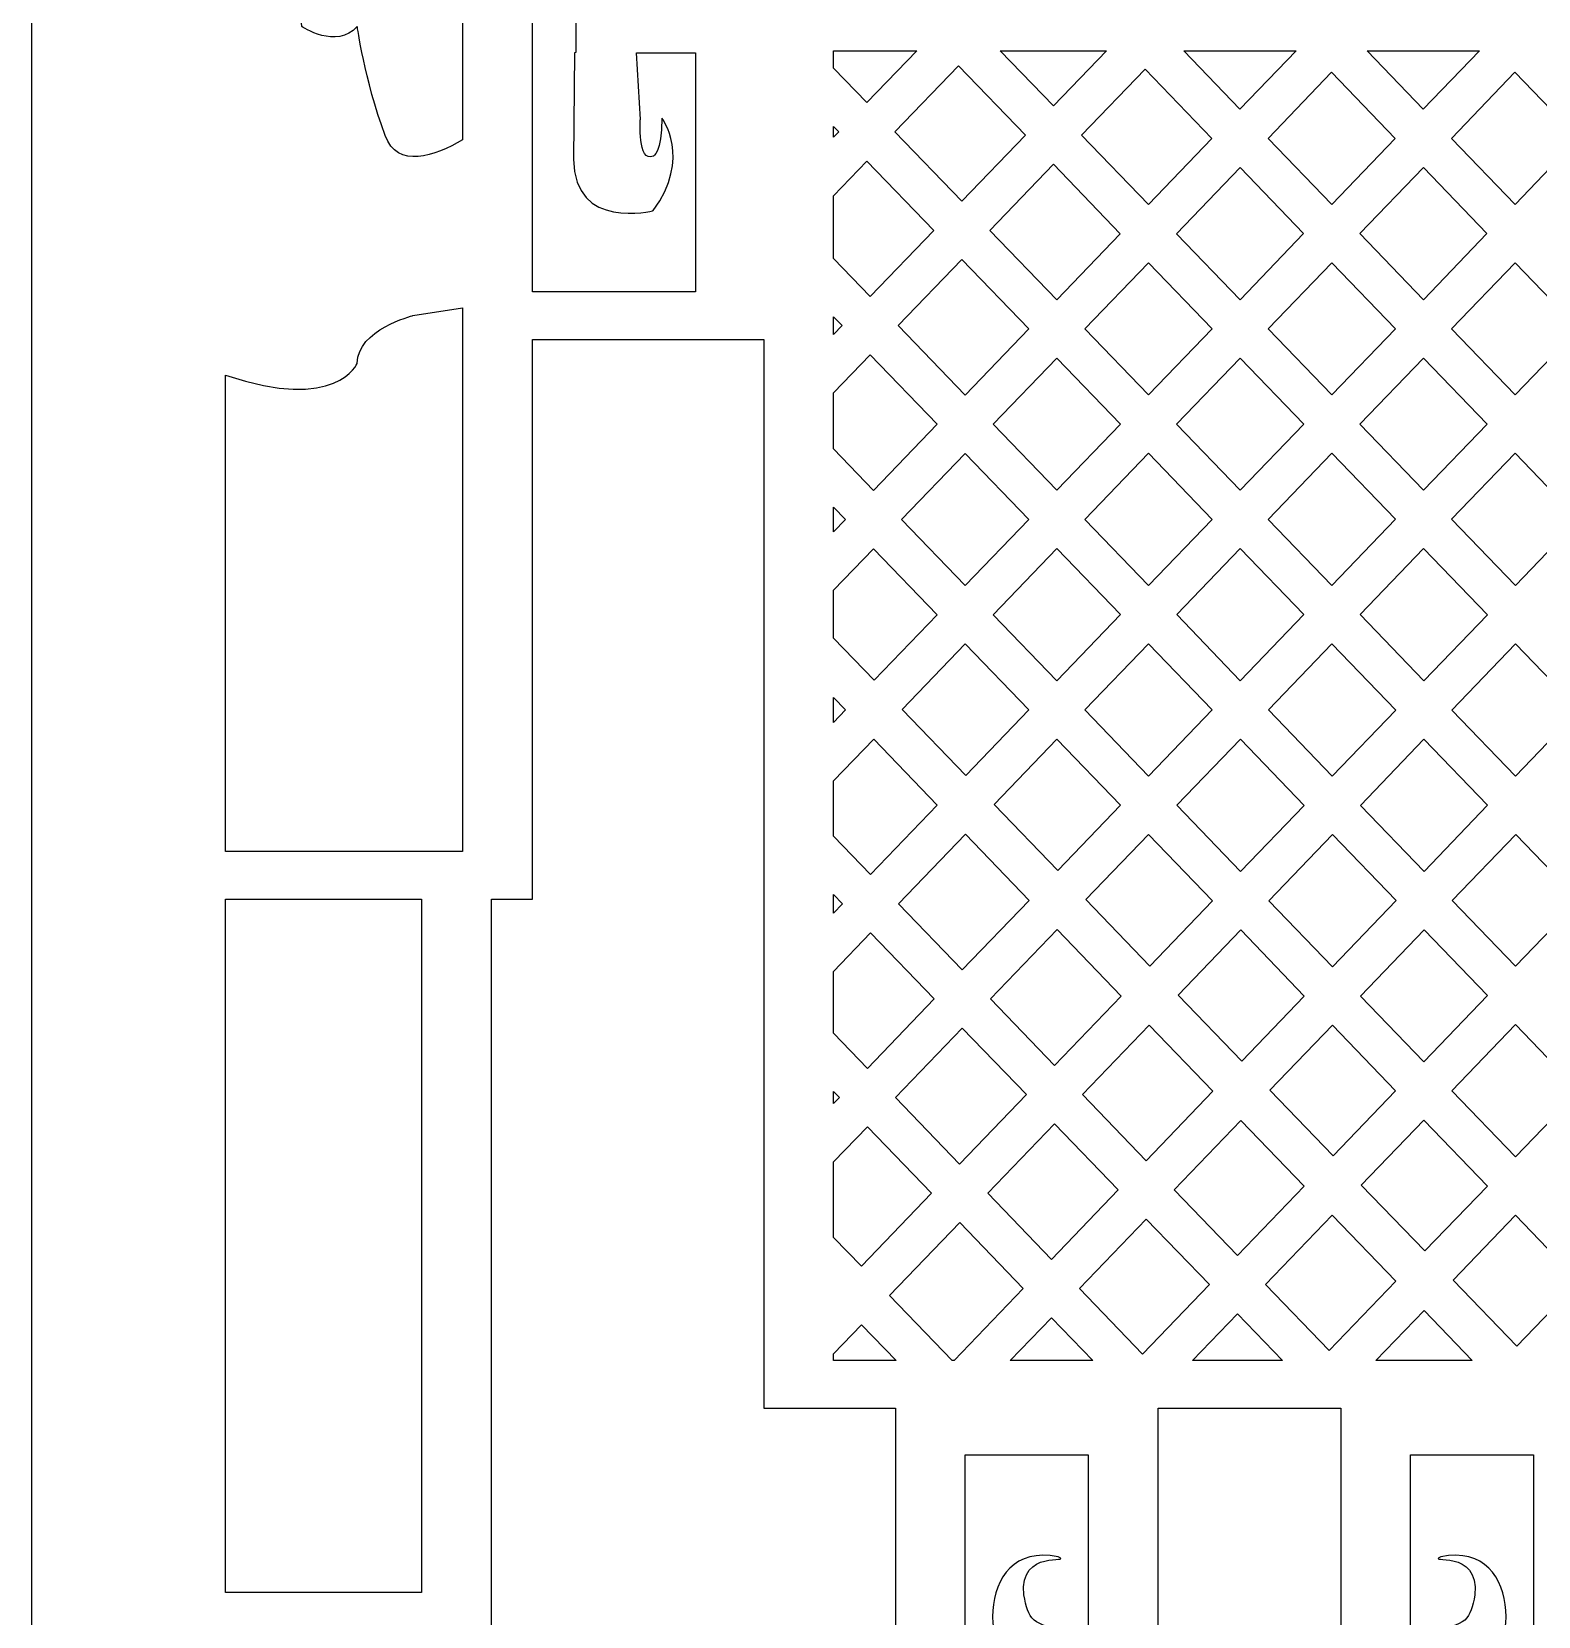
# Model space of a CAD drawing. Header units: centimetres. Extents: x 15.2 to 36.8, y -18.5 to 34.5.
# Drawn here: x 15.23 to 28.57, y -10.91 to 3.13 of the extents above; entities that cross this region are included whole.
import ezdxf

# ---------------------------------------------------------------- set-up
doc = ezdxf.new("R2010")
doc.units = ezdxf.units.CM
doc.header["$MEASUREMENT"] = 0
doc.layers.add('layer 1', color=7, linetype='Continuous')

msp = doc.modelspace()

# ---------------------------------------------------------------- linework, layer by layer
at = {"layer": 'layer 1', "color": 177}
for points, knots in [([(35.08306, -18.49868), (35.08306, -18.49868), (36.80074, -18.49868), (36.80074, -18.49868), (36.80074, -18.49868), (36.80074, -18.49868), (36.80074, -17.32512), (36.80074, -17.32512), (36.80074, -17.32512), (36.80074, -17.32512), (36.80074, 33.37273), (36.80074, 33.37273), (36.80074, 33.37273), (36.80074, 33.37273), (36.80074, 34.54629), (36.80074, 34.54629), (36.80074, 34.54629), (36.80074, 34.54629), (35.08306, 34.54629), (35.08306, 34.54629), (35.08306, 34.54629), (35.08306, 34.54629), (16.94435, 34.54629), (16.94435, 34.54629), (16.94435, 34.54629), (16.94435, 34.54629), (15.22667, 34.54629), (15.22667, 34.54629), (15.22667, 34.54629), (15.22667, 34.54629), (15.22667, 33.37273), (15.22667, 33.37273), (15.22667, 33.37273), (15.22667, 33.37273), (15.22667, -17.32512), (15.22667, -17.32512), (15.22667, -17.32512), (15.22667, -17.32512), (15.22667, -18.49868), (15.22667, -18.49868), (15.22667, -18.49868), (15.22667, -18.49868), (16.94435, -18.49868), (16.94435, -18.49868), (16.94435, -18.49868), (16.94435, -18.49868), (35.08306, -18.49868), (35.08306, -18.49868)], [0, 0, 0, 0, 0.07692308, 0.07692308, 0.07692308, 0.07692308, 0.15384615, 0.15384615, 0.15384615, 0.15384615, 0.23076923, 0.23076923, 0.23076923, 0.23076923, 0.30769231, 0.30769231, 0.30769231, 0.30769231, 0.38461538, 0.38461538, 0.38461538, 0.38461538, 0.46153846, 0.46153846, 0.46153846, 0.46153846, 0.53846154, 0.53846154, 0.53846154, 0.53846154, 0.61538462, 0.61538462, 0.61538462, 0.61538462, 0.69230769, 0.69230769, 0.69230769, 0.69230769, 0.76923077, 0.76923077, 0.76923077, 0.76923077, 0.84615385, 0.84615385, 0.84615385, 0.84615385, 1, 1, 1, 1]), ([(21.71164, 3.36704), (21.71164, 3.36704), (21.71164, 12.84865), (21.71164, 12.84865), (21.71164, 12.84865), (21.71164, 12.84865), (20.04062, 12.84865), (20.04062, 12.84865), (20.04062, 12.84865), (20.04062, 12.84865), (20.03396, 13.27025), (20.03396, 13.27025), (20.03396, 13.27025), (20.03396, 13.27025), (20.02767, 14.21235), (20.02767, 14.21235), (20.02767, 14.21235), (20.02767, 14.85042), (20.73286, 14.66812), (20.73286, 14.66812), (20.73286, 14.66812), (21.07593, 14.19933), (20.8091, 13.84774), (20.8091, 13.84774), (20.8091, 13.84774), (20.8091, 14.16027), (20.73286, 14.18631), (20.73286, 14.18631), (20.73286, 14.18631), (20.59248, 14.24712), (20.61851, 13.86076), (20.61851, 13.86076), (20.61851, 13.86076), (20.61851, 13.86076), (20.58399, 13.27113), (20.58399, 13.27113), (20.58399, 13.27113), (20.58399, 13.27113), (21.10627, 13.27113), (21.10627, 13.27113), (21.10627, 13.27113), (21.10627, 13.27113), (21.10627, 15.38791), (21.10627, 15.38791), (21.10627, 15.38791), (21.10627, 15.38791), (19.66256, 15.38791), (19.66256, 15.38791), (19.66256, 15.38791), (19.66256, 15.38791), (19.66256, 0.82778), (19.66256, 0.82778), (19.66256, 0.82778), (19.66256, 0.82778), (21.10627, 0.82778), (21.10627, 0.82778), (21.10627, 0.82778), (21.10627, 0.82778), (21.10627, 2.94456), (21.10627, 2.94456), (21.10627, 2.94456), (21.10627, 2.94456), (20.58399, 2.94456), (20.58399, 2.94456), (20.58399, 2.94456), (20.58399, 2.94456), (20.61851, 2.35493), (20.61851, 2.35493), (20.61851, 2.35493), (20.61851, 2.35493), (20.59248, 1.96858), (20.73286, 2.02938), (20.73286, 2.02938), (20.73286, 2.02938), (20.8091, 2.05543), (20.8091, 2.36795), (20.8091, 2.36795), (20.8091, 2.36795), (21.07593, 2.01636), (20.73286, 1.54758), (20.73286, 1.54758), (20.73286, 1.54758), (20.02767, 1.36527), (20.02767, 2.00334), (20.02767, 2.00334), (20.02767, 2.00334), (20.03396, 2.94544), (20.03396, 2.94544), (20.03396, 2.94544), (20.03396, 2.94544), (20.04673, 2.94993), (20.04673, 2.94993), (20.04673, 2.94993), (20.04673, 2.94993), (20.04673, 3.36704), (20.04673, 3.36704), (20.04673, 3.36704), (20.04673, 3.36704), (21.71164, 3.36704), (21.71164, 3.36704)], [0, 0, 0, 0, 0.03846154, 0.03846154, 0.03846154, 0.03846154, 0.07692308, 0.07692308, 0.07692308, 0.07692308, 0.11538462, 0.11538462, 0.11538462, 0.11538462, 0.15384615, 0.15384615, 0.15384615, 0.15384615, 0.19230769, 0.19230769, 0.19230769, 0.19230769, 0.23076923, 0.23076923, 0.23076923, 0.23076923, 0.26923077, 0.26923077, 0.26923077, 0.26923077, 0.30769231, 0.30769231, 0.30769231, 0.30769231, 0.34615385, 0.34615385, 0.34615385, 0.34615385, 0.38461538, 0.38461538, 0.38461538, 0.38461538, 0.42307692, 0.42307692, 0.42307692, 0.42307692, 0.46153846, 0.46153846, 0.46153846, 0.46153846, 0.5, 0.5, 0.5, 0.5, 0.53846154, 0.53846154, 0.53846154, 0.53846154, 0.57692308, 0.57692308, 0.57692308, 0.57692308, 0.61538462, 0.61538462, 0.61538462, 0.61538462, 0.65384615, 0.65384615, 0.65384615, 0.65384615, 0.69230769, 0.69230769, 0.69230769, 0.69230769, 0.73076923, 0.73076923, 0.73076923, 0.73076923, 0.76923077, 0.76923077, 0.76923077, 0.76923077, 0.80769231, 0.80769231, 0.80769231, 0.80769231, 0.84615385, 0.84615385, 0.84615385, 0.84615385, 0.88461538, 0.88461538, 0.88461538, 0.88461538, 0.92307692, 0.92307692, 0.92307692, 0.92307692, 1, 1, 1, 1]), ([(16.94435, 3.48174), (17.12268, 3.50109), (17.61931, 3.52406), (17.61931, 3.17938), (17.61931, 3.17938), (17.61931, 3.17938), (17.92674, 2.96934), (18.1112, 3.17938), (18.1112, 3.17938), (18.1112, 3.17938), (18.17268, 2.71728), (18.35714, 2.21318), (18.35714, 2.21318), (18.46729, 1.91215), (18.79667, 2.03057), (19.0442, 2.17483), (19.0442, 2.17483), (19.0442, 2.17483), (19.0442, 13.88971), (19.0442, 13.88971), (19.0442, 13.88971), (18.79824, 14.05581), (18.36397, 14.28352), (18.23417, 13.92878), (18.23417, 13.92878), (18.04971, 13.42468), (17.98822, 12.96258), (17.98822, 12.96258), (17.98822, 12.96258), (17.80376, 13.17263), (17.49633, 12.96258), (17.49633, 12.96258), (17.49633, 12.96258), (17.49633, 12.68019), (17.16292, 12.64458), (16.94435, 12.65158), (16.94435, 12.65158), (16.94435, 12.65158), (16.94435, 3.48174), (16.94435, 3.48174)], [0, 0, 0, 0, 0.09090909, 0.09090909, 0.09090909, 0.09090909, 0.18181818, 0.18181818, 0.18181818, 0.18181818, 0.27272727, 0.27272727, 0.27272727, 0.27272727, 0.36363636, 0.36363636, 0.36363636, 0.36363636, 0.45454545, 0.45454545, 0.45454545, 0.45454545, 0.54545455, 0.54545455, 0.54545455, 0.54545455, 0.63636364, 0.63636364, 0.63636364, 0.63636364, 0.72727273, 0.72727273, 0.72727273, 0.72727273, 0.81818182, 0.81818182, 0.81818182, 0.81818182, 1, 1, 1, 1]), ([(22.33, 2.81051), (22.33, 2.81051), (22.62512, 2.50408), (22.62512, 2.50408), (22.62512, 2.50408), (22.62512, 2.50408), (23.06665, 2.96332), (23.06665, 2.96332), (23.06665, 2.96332), (23.06665, 2.96332), (22.33, 2.96332), (22.33, 2.96332), (22.33, 2.96332), (22.33, 2.96332), (22.33, 2.81051), (22.33, 2.81051)], [0, 0, 0, 0, 0.2, 0.2, 0.2, 0.2, 0.4, 0.4, 0.4, 0.4, 0.6, 0.6, 0.6, 0.6, 1, 1, 1, 1]), ([(24.27769, 2.47494), (24.27769, 2.47494), (24.74724, 2.96332), (24.74724, 2.96332), (24.74724, 2.96332), (24.74724, 2.96332), (23.80733, 2.96332), (23.80733, 2.96332), (23.80733, 2.96332), (23.80733, 2.96332), (24.27769, 2.47494), (24.27769, 2.47494)], [0, 0, 0, 0, 0.25, 0.25, 0.25, 0.25, 0.5, 0.5, 0.5, 0.5, 1, 1, 1, 1]), ([(25.93027, 2.44579), (25.93027, 2.44579), (26.42784, 2.96332), (26.42784, 2.96332), (26.42784, 2.96332), (26.42784, 2.96332), (25.43183, 2.96332), (25.43183, 2.96332), (25.43183, 2.96332), (25.43183, 2.96332), (25.93027, 2.44579), (25.93027, 2.44579)], [0, 0, 0, 0, 0.25, 0.25, 0.25, 0.25, 0.5, 0.5, 0.5, 0.5, 1, 1, 1, 1]), ([(27.55437, 2.44624), (27.55437, 2.44624), (28.05151, 2.96332), (28.05151, 2.96332), (28.05151, 2.96332), (28.05151, 2.96332), (27.05638, 2.96332), (27.05638, 2.96332), (27.05638, 2.96332), (27.05638, 2.96332), (27.55437, 2.44624), (27.55437, 2.44624)], [0, 0, 0, 0, 0.25, 0.25, 0.25, 0.25, 0.5, 0.5, 0.5, 0.5, 1, 1, 1, 1]), ([(23.46613, 1.63084), (23.46613, 1.63084), (24.0291, 2.21638), (24.0291, 2.21638), (24.0291, 2.21638), (24.0291, 2.21638), (23.43698, 2.8312), (23.43698, 2.8312), (23.43698, 2.8312), (23.43698, 2.8312), (22.87401, 2.24565), (22.87401, 2.24565), (22.87401, 2.24565), (22.87401, 2.24565), (23.46613, 1.63084), (23.46613, 1.63084)], [0, 0, 0, 0, 0.2, 0.2, 0.2, 0.2, 0.4, 0.4, 0.4, 0.4, 0.6, 0.6, 0.6, 0.6, 1, 1, 1, 1]), ([(25.11871, 1.60169), (25.11871, 1.60169), (25.68169, 2.18724), (25.68169, 2.18724), (25.68169, 2.18724), (25.68169, 2.18724), (25.08955, 2.80207), (25.08955, 2.80207), (25.08955, 2.80207), (25.08955, 2.80207), (24.52658, 2.21652), (24.52658, 2.21652), (24.52658, 2.21652), (24.52658, 2.21652), (25.11871, 1.60169), (25.11871, 1.60169)], [0, 0, 0, 0, 0.2, 0.2, 0.2, 0.2, 0.4, 0.4, 0.4, 0.4, 0.6, 0.6, 0.6, 0.6, 1, 1, 1, 1]), ([(26.7428, 1.60213), (26.7428, 1.60213), (27.30578, 2.18769), (27.30578, 2.18769), (27.30578, 2.18769), (27.30578, 2.18769), (26.74213, 2.77293), (26.74213, 2.77293), (26.74213, 2.77293), (26.74213, 2.77293), (26.17915, 2.18737), (26.17915, 2.18737), (26.17915, 2.18737), (26.17915, 2.18737), (26.7428, 1.60213), (26.7428, 1.60213)], [0, 0, 0, 0, 0.2, 0.2, 0.2, 0.2, 0.4, 0.4, 0.4, 0.4, 0.6, 0.6, 0.6, 0.6, 1, 1, 1, 1]), ([(28.3669, 1.60258), (28.3669, 1.60258), (28.92986, 2.18812), (28.92986, 2.18812), (28.92986, 2.18812), (28.92986, 2.18812), (28.36622, 2.77337), (28.36622, 2.77337), (28.36622, 2.77337), (28.36622, 2.77337), (27.80325, 2.18783), (27.80325, 2.18783), (27.80325, 2.18783), (27.80325, 2.18783), (28.3669, 1.60258), (28.3669, 1.60258)], [0, 0, 0, 0, 0.2, 0.2, 0.2, 0.2, 0.4, 0.4, 0.4, 0.4, 0.6, 0.6, 0.6, 0.6, 1, 1, 1, 1]), ([(22.33, 2.19713), (22.33, 2.19713), (22.37653, 2.24553), (22.37653, 2.24553), (22.37653, 2.24553), (22.37653, 2.24553), (22.33, 2.29384), (22.33, 2.29384), (22.33, 2.29384), (22.33, 2.29384), (22.33, 2.19713), (22.33, 2.19713)], [0, 0, 0, 0, 0.25, 0.25, 0.25, 0.25, 0.5, 0.5, 0.5, 0.5, 1, 1, 1, 1]), ([(22.33, 1.12375), (22.33, 1.12375), (22.65458, 0.78673), (22.65458, 0.78673), (22.65458, 0.78673), (22.65458, 0.78673), (23.21755, 1.37228), (23.21755, 1.37228), (23.21755, 1.37228), (23.21755, 1.37228), (22.62542, 1.9871), (22.62542, 1.9871), (22.62542, 1.9871), (22.62542, 1.9871), (22.33, 1.67983), (22.33, 1.67983), (22.33, 1.67983), (22.33, 1.67983), (22.33, 1.12375), (22.33, 1.12375)], [0, 0, 0, 0, 0.16666667, 0.16666667, 0.16666667, 0.16666667, 0.33333333, 0.33333333, 0.33333333, 0.33333333, 0.5, 0.5, 0.5, 0.5, 0.66666667, 0.66666667, 0.66666667, 0.66666667, 1, 1, 1, 1]), ([(24.30716, 0.75759), (24.30716, 0.75759), (24.87012, 1.34313), (24.87012, 1.34313), (24.87012, 1.34313), (24.87012, 1.34313), (24.27799, 1.95796), (24.27799, 1.95796), (24.27799, 1.95796), (24.27799, 1.95796), (23.71502, 1.37241), (23.71502, 1.37241), (23.71502, 1.37241), (23.71502, 1.37241), (24.30716, 0.75759), (24.30716, 0.75759)], [0, 0, 0, 0, 0.2, 0.2, 0.2, 0.2, 0.4, 0.4, 0.4, 0.4, 0.6, 0.6, 0.6, 0.6, 1, 1, 1, 1]), ([(25.93124, 0.75803), (25.93124, 0.75803), (26.49422, 1.34358), (26.49422, 1.34358), (26.49422, 1.34358), (26.49422, 1.34358), (25.93057, 1.92882), (25.93057, 1.92882), (25.93057, 1.92882), (25.93057, 1.92882), (25.3676, 1.34327), (25.3676, 1.34327), (25.3676, 1.34327), (25.3676, 1.34327), (25.93124, 0.75803), (25.93124, 0.75803)], [0, 0, 0, 0, 0.2, 0.2, 0.2, 0.2, 0.4, 0.4, 0.4, 0.4, 0.6, 0.6, 0.6, 0.6, 1, 1, 1, 1]), ([(27.55533, 0.75846), (27.55533, 0.75846), (28.11831, 1.34402), (28.11831, 1.34402), (28.11831, 1.34402), (28.11831, 1.34402), (27.55466, 1.92927), (27.55466, 1.92927), (27.55466, 1.92927), (27.55466, 1.92927), (26.99168, 1.34371), (26.99168, 1.34371), (26.99168, 1.34371), (26.99168, 1.34371), (27.55533, 0.75846), (27.55533, 0.75846)], [0, 0, 0, 0, 0.2, 0.2, 0.2, 0.2, 0.4, 0.4, 0.4, 0.4, 0.6, 0.6, 0.6, 0.6, 1, 1, 1, 1]), ([(23.4956, -0.08652), (23.4956, -0.08652), (24.05857, 0.49903), (24.05857, 0.49903), (24.05857, 0.49903), (24.05857, 0.49903), (23.46643, 1.11386), (23.46643, 1.11386), (23.46643, 1.11386), (23.46643, 1.11386), (22.90346, 0.52831), (22.90346, 0.52831), (22.90346, 0.52831), (22.90346, 0.52831), (23.4956, -0.08652), (23.4956, -0.08652)], [0, 0, 0, 0, 0.2, 0.2, 0.2, 0.2, 0.4, 0.4, 0.4, 0.4, 0.6, 0.6, 0.6, 0.6, 1, 1, 1, 1]), ([(25.11969, -0.08608), (25.11969, -0.08608), (25.68265, 0.49947), (25.68265, 0.49947), (25.68265, 0.49947), (25.68265, 0.49947), (25.11901, 1.08471), (25.11901, 1.08471), (25.11901, 1.08471), (25.11901, 1.08471), (24.55604, 0.49917), (24.55604, 0.49917), (24.55604, 0.49917), (24.55604, 0.49917), (25.11969, -0.08608), (25.11969, -0.08608)], [0, 0, 0, 0, 0.2, 0.2, 0.2, 0.2, 0.4, 0.4, 0.4, 0.4, 0.6, 0.6, 0.6, 0.6, 1, 1, 1, 1]), ([(26.74377, -0.08564), (26.74377, -0.08564), (27.30675, 0.49991), (27.30675, 0.49991), (27.30675, 0.49991), (27.30675, 0.49991), (26.7431, 1.08516), (26.7431, 1.08516), (26.7431, 1.08516), (26.7431, 1.08516), (26.18013, 0.4996), (26.18013, 0.4996), (26.18013, 0.4996), (26.18013, 0.4996), (26.74377, -0.08564), (26.74377, -0.08564)], [0, 0, 0, 0, 0.2, 0.2, 0.2, 0.2, 0.4, 0.4, 0.4, 0.4, 0.6, 0.6, 0.6, 0.6, 1, 1, 1, 1]), ([(28.36786, -0.0852), (28.36786, -0.0852), (28.93084, 0.50036), (28.93084, 0.50036), (28.93084, 0.50036), (28.93084, 0.50036), (28.36719, 1.0856), (28.36719, 1.0856), (28.36719, 1.0856), (28.36719, 1.0856), (27.80421, 0.50004), (27.80421, 0.50004), (27.80421, 0.50004), (27.80421, 0.50004), (28.36786, -0.0852), (28.36786, -0.0852)], [0, 0, 0, 0, 0.2, 0.2, 0.2, 0.2, 0.4, 0.4, 0.4, 0.4, 0.6, 0.6, 0.6, 0.6, 1, 1, 1, 1]), ([(16.94435, -4.13049), (16.94435, -4.13049), (18.6803, -4.13049), (18.6803, -4.13049), (18.6803, -4.13049), (18.6803, -4.13049), (19.0442, -4.13049), (19.0442, -4.13049), (19.0442, -4.13049), (19.0442, -4.13049), (19.0442, 0.4053), (19.0442, 0.4053), (19.0442, 0.4053), (19.0442, 0.4053), (19.0442, 0.68639), (19.0442, 0.68639), (19.0442, 0.68639), (19.0442, 0.68639), (18.60308, 0.61684), (18.60308, 0.61684), (18.60308, 0.61684), (18.60308, 0.61684), (18.1112, 0.49082), (18.1112, 0.19676), (18.1112, 0.19676), (18.1112, 0.19676), (17.93407, -0.24652), (16.94435, 0.09073), (16.94435, 0.09073), (16.94435, 0.09073), (16.94435, -4.13049), (16.94435, -4.13049)], [0, 0, 0, 0, 0.11111111, 0.11111111, 0.11111111, 0.11111111, 0.22222222, 0.22222222, 0.22222222, 0.22222222, 0.33333333, 0.33333333, 0.33333333, 0.33333333, 0.44444444, 0.44444444, 0.44444444, 0.44444444, 0.55555556, 0.55555556, 0.55555556, 0.55555556, 0.66666667, 0.66666667, 0.66666667, 0.66666667, 0.77777778, 0.77777778, 0.77777778, 0.77777778, 1, 1, 1, 1]), ([(22.33, 0.44914), (22.33, 0.44914), (22.406, 0.52818), (22.406, 0.52818), (22.406, 0.52818), (22.406, 0.52818), (22.33, 0.60709), (22.33, 0.60709), (22.33, 0.60709), (22.33, 0.60709), (22.33, 0.44914), (22.33, 0.44914)], [0, 0, 0, 0, 0.25, 0.25, 0.25, 0.25, 0.5, 0.5, 0.5, 0.5, 1, 1, 1, 1]), ([(22.87867, -9.06434), (22.87867, -9.06434), (21.71164, -9.06434), (21.71164, -9.06434), (21.71164, -9.06434), (21.71164, -9.06434), (21.71164, 0.4053), (21.71164, 0.4053), (21.71164, 0.4053), (21.71164, 0.4053), (19.66256, 0.4053), (19.66256, 0.4053), (19.66256, 0.4053), (19.66256, 0.4053), (19.66256, -4.13049), (19.66256, -4.13049), (19.66256, -4.13049), (19.66256, -4.13049), (19.66256, -4.55298), (19.66256, -4.55298), (19.66256, -4.55298), (19.66256, -4.55298), (19.29866, -4.55298), (19.29866, -4.55298), (19.29866, -4.55298), (19.29866, -4.55298), (19.29866, -13.50065), (19.29866, -13.50065), (19.29866, -13.50065), (19.29866, -13.50065), (19.46719, -13.50065), (19.46719, -13.50065), (19.46719, -13.50065), (19.46719, -13.50065), (20.08555, -13.50065), (20.08555, -13.50065), (20.08555, -13.50065), (20.08555, -13.50065), (20.25408, -13.50065), (20.25408, -13.50065), (20.25408, -13.50065), (20.25408, -13.50065), (20.25408, -12.4254), (20.25408, -12.4254), (20.25408, -12.4254), (20.25408, -12.4254), (20.58725, -12.4254), (20.58725, -12.4254), (20.58725, -12.4254), (20.58725, -12.4254), (20.87245, -12.4254), (20.87245, -12.4254), (20.87245, -12.4254), (20.87245, -12.4254), (22.87867, -12.4254), (22.87867, -12.4254), (22.87867, -12.4254), (22.87867, -12.4254), (22.87867, -9.06434), (22.87867, -9.06434)], [0, 0, 0, 0, 0.0625, 0.0625, 0.0625, 0.0625, 0.125, 0.125, 0.125, 0.125, 0.1875, 0.1875, 0.1875, 0.1875, 0.25, 0.25, 0.25, 0.25, 0.3125, 0.3125, 0.3125, 0.3125, 0.375, 0.375, 0.375, 0.375, 0.4375, 0.4375, 0.4375, 0.4375, 0.5, 0.5, 0.5, 0.5, 0.5625, 0.5625, 0.5625, 0.5625, 0.625, 0.625, 0.625, 0.625, 0.6875, 0.6875, 0.6875, 0.6875, 0.75, 0.75, 0.75, 0.75, 0.8125, 0.8125, 0.8125, 0.8125, 0.875, 0.875, 0.875, 0.875, 1, 1, 1, 1]), ([(22.68361, -0.93107), (22.68361, -0.93107), (23.24702, -0.34507), (23.24702, -0.34507), (23.24702, -0.34507), (23.24702, -0.34507), (22.65488, 0.26976), (22.65488, 0.26976), (22.65488, 0.26976), (22.65488, 0.26976), (22.33, -0.06815), (22.33, -0.06815), (22.33, -0.06815), (22.33, -0.06815), (22.33, -0.5638), (22.33, -0.5638), (22.33, -0.5638), (22.33, -0.5638), (22.68361, -0.93107), (22.68361, -0.93107)], [0, 0, 0, 0, 0.16666667, 0.16666667, 0.16666667, 0.16666667, 0.33333333, 0.33333333, 0.33333333, 0.33333333, 0.5, 0.5, 0.5, 0.5, 0.66666667, 0.66666667, 0.66666667, 0.66666667, 1, 1, 1, 1]), ([(24.30813, -0.93018), (24.30813, -0.93018), (24.8711, -0.34463), (24.8711, -0.34463), (24.8711, -0.34463), (24.8711, -0.34463), (24.30745, 0.24061), (24.30745, 0.24061), (24.30745, 0.24061), (24.30745, 0.24061), (23.74448, -0.34494), (23.74448, -0.34494), (23.74448, -0.34494), (23.74448, -0.34494), (24.30813, -0.93018), (24.30813, -0.93018)], [0, 0, 0, 0, 0.2, 0.2, 0.2, 0.2, 0.4, 0.4, 0.4, 0.4, 0.6, 0.6, 0.6, 0.6, 1, 1, 1, 1]), ([(25.93222, -0.92975), (25.93222, -0.92975), (26.49518, -0.3442), (26.49518, -0.3442), (26.49518, -0.3442), (26.49518, -0.3442), (25.93154, 0.24105), (25.93154, 0.24105), (25.93154, 0.24105), (25.93154, 0.24105), (25.36857, -0.3445), (25.36857, -0.3445), (25.36857, -0.3445), (25.36857, -0.3445), (25.93222, -0.92975), (25.93222, -0.92975)], [0, 0, 0, 0, 0.2, 0.2, 0.2, 0.2, 0.4, 0.4, 0.4, 0.4, 0.6, 0.6, 0.6, 0.6, 1, 1, 1, 1]), ([(27.5563, -0.9293), (27.5563, -0.9293), (28.11928, -0.34375), (28.11928, -0.34375), (28.11928, -0.34375), (28.11928, -0.34375), (27.55563, 0.24149), (27.55563, 0.24149), (27.55563, 0.24149), (27.55563, 0.24149), (26.99266, -0.34406), (26.99266, -0.34406), (26.99266, -0.34406), (26.99266, -0.34406), (27.5563, -0.9293), (27.5563, -0.9293)], [0, 0, 0, 0, 0.2, 0.2, 0.2, 0.2, 0.4, 0.4, 0.4, 0.4, 0.6, 0.6, 0.6, 0.6, 1, 1, 1, 1]), ([(23.49601, -1.77487), (23.49601, -1.77487), (24.05955, -1.18873), (24.05955, -1.18873), (24.05955, -1.18873), (24.05955, -1.18873), (23.4959, -0.60349), (23.4959, -0.60349), (23.4959, -0.60349), (23.4959, -0.60349), (22.93245, -1.18953), (22.93245, -1.18953), (22.93245, -1.18953), (22.93245, -1.18953), (23.49601, -1.77487), (23.49601, -1.77487)], [0, 0, 0, 0, 0.2, 0.2, 0.2, 0.2, 0.4, 0.4, 0.4, 0.4, 0.6, 0.6, 0.6, 0.6, 1, 1, 1, 1]), ([(25.12066, -1.77385), (25.12066, -1.77385), (25.68363, -1.1883), (25.68363, -1.1883), (25.68363, -1.1883), (25.68363, -1.1883), (25.11998, -0.60306), (25.11998, -0.60306), (25.11998, -0.60306), (25.11998, -0.60306), (24.55701, -1.18861), (24.55701, -1.18861), (24.55701, -1.18861), (24.55701, -1.18861), (25.12066, -1.77385), (25.12066, -1.77385)], [0, 0, 0, 0, 0.2, 0.2, 0.2, 0.2, 0.4, 0.4, 0.4, 0.4, 0.6, 0.6, 0.6, 0.6, 1, 1, 1, 1]), ([(26.74475, -1.77341), (26.74475, -1.77341), (27.30771, -1.18786), (27.30771, -1.18786), (27.30771, -1.18786), (27.30771, -1.18786), (26.74407, -0.60262), (26.74407, -0.60262), (26.74407, -0.60262), (26.74407, -0.60262), (26.1811, -1.18816), (26.1811, -1.18816), (26.1811, -1.18816), (26.1811, -1.18816), (26.74475, -1.77341), (26.74475, -1.77341)], [0, 0, 0, 0, 0.2, 0.2, 0.2, 0.2, 0.4, 0.4, 0.4, 0.4, 0.6, 0.6, 0.6, 0.6, 1, 1, 1, 1]), ([(28.37068, -1.77489), (28.37068, -1.77489), (28.93337, -1.18904), (28.93337, -1.18904), (28.93337, -1.18904), (28.93337, -1.18904), (28.36816, -0.60217), (28.36816, -0.60217), (28.36816, -0.60217), (28.36816, -0.60217), (27.80519, -1.18773), (27.80519, -1.18773), (27.80519, -1.18773), (27.80519, -1.18773), (28.37068, -1.77489), (28.37068, -1.77489)], [0, 0, 0, 0, 0.2, 0.2, 0.2, 0.2, 0.4, 0.4, 0.4, 0.4, 0.6, 0.6, 0.6, 0.6, 1, 1, 1, 1]), ([(22.33, -1.29887), (22.33, -1.29887), (22.43501, -1.18965), (22.43501, -1.18965), (22.43501, -1.18965), (22.43501, -1.18965), (22.33, -1.08057), (22.33, -1.08057), (22.33, -1.08057), (22.33, -1.08057), (22.33, -1.29887), (22.33, -1.29887)], [0, 0, 0, 0, 0.25, 0.25, 0.25, 0.25, 0.5, 0.5, 0.5, 0.5, 1, 1, 1, 1]), ([(22.689, -2.61424), (22.689, -2.61424), (23.24741, -2.03344), (23.24741, -2.03344), (23.24741, -2.03344), (23.24741, -2.03344), (22.68385, -1.4481), (22.68385, -1.4481), (22.68385, -1.4481), (22.68385, -1.4481), (22.33, -1.81615), (22.33, -1.81615), (22.33, -1.81615), (22.33, -1.81615), (22.33, -2.24224), (22.33, -2.24224), (22.33, -2.24224), (22.33, -2.24224), (22.689, -2.61424), (22.689, -2.61424)], [0, 0, 0, 0, 0.16666667, 0.16666667, 0.16666667, 0.16666667, 0.33333333, 0.33333333, 0.33333333, 0.33333333, 0.5, 0.5, 0.5, 0.5, 0.66666667, 0.66666667, 0.66666667, 0.66666667, 1, 1, 1, 1]), ([(24.30842, -2.61867), (24.30842, -2.61867), (24.87208, -2.0324), (24.87208, -2.0324), (24.87208, -2.0324), (24.87208, -2.0324), (24.30843, -1.44716), (24.30843, -1.44716), (24.30843, -1.44716), (24.30843, -1.44716), (23.74486, -2.03333), (23.74486, -2.03333), (23.74486, -2.03333), (23.74486, -2.03333), (24.30842, -2.61867), (24.30842, -2.61867)], [0, 0, 0, 0, 0.2, 0.2, 0.2, 0.2, 0.4, 0.4, 0.4, 0.4, 0.6, 0.6, 0.6, 0.6, 1, 1, 1, 1]), ([(25.93319, -2.61752), (25.93319, -2.61752), (26.49616, -2.03197), (26.49616, -2.03197), (26.49616, -2.03197), (26.49616, -2.03197), (25.93251, -1.44672), (25.93251, -1.44672), (25.93251, -1.44672), (25.93251, -1.44672), (25.36954, -2.03227), (25.36954, -2.03227), (25.36954, -2.03227), (25.36954, -2.03227), (25.93319, -2.61752), (25.93319, -2.61752)], [0, 0, 0, 0, 0.2, 0.2, 0.2, 0.2, 0.4, 0.4, 0.4, 0.4, 0.6, 0.6, 0.6, 0.6, 1, 1, 1, 1]), ([(27.55953, -2.61942), (27.55953, -2.61942), (28.12221, -2.03358), (28.12221, -2.03358), (28.12221, -2.03358), (28.12221, -2.03358), (27.5566, -1.44629), (27.5566, -1.44629), (27.5566, -1.44629), (27.5566, -1.44629), (26.99363, -2.03183), (26.99363, -2.03183), (26.99363, -2.03183), (26.99363, -2.03183), (27.55953, -2.61942), (27.55953, -2.61942)], [0, 0, 0, 0, 0.2, 0.2, 0.2, 0.2, 0.4, 0.4, 0.4, 0.4, 0.6, 0.6, 0.6, 0.6, 1, 1, 1, 1]), ([(23.50237, -3.45705), (23.50237, -3.45705), (24.05982, -2.87724), (24.05982, -2.87724), (24.05982, -2.87724), (24.05982, -2.87724), (23.49626, -2.2919), (23.49626, -2.2919), (23.49626, -2.2919), (23.49626, -2.2919), (22.93814, -2.8724), (22.93814, -2.8724), (22.93814, -2.8724), (22.93814, -2.8724), (23.50237, -3.45705), (23.50237, -3.45705)], [0, 0, 0, 0, 0.2, 0.2, 0.2, 0.2, 0.4, 0.4, 0.4, 0.4, 0.6, 0.6, 0.6, 0.6, 1, 1, 1, 1]), ([(25.12082, -3.46247), (25.12082, -3.46247), (25.68461, -2.87607), (25.68461, -2.87607), (25.68461, -2.87607), (25.68461, -2.87607), (25.12096, -2.29082), (25.12096, -2.29082), (25.12096, -2.29082), (25.12096, -2.29082), (24.55726, -2.87713), (24.55726, -2.87713), (24.55726, -2.87713), (24.55726, -2.87713), (25.12082, -3.46247), (25.12082, -3.46247)], [0, 0, 0, 0, 0.2, 0.2, 0.2, 0.2, 0.4, 0.4, 0.4, 0.4, 0.6, 0.6, 0.6, 0.6, 1, 1, 1, 1]), ([(26.74837, -3.46394), (26.74837, -3.46394), (27.31106, -2.8781), (27.31106, -2.8781), (27.31106, -2.8781), (27.31106, -2.8781), (26.74504, -2.29039), (26.74504, -2.29039), (26.74504, -2.29039), (26.74504, -2.29039), (26.18207, -2.87594), (26.18207, -2.87594), (26.18207, -2.87594), (26.18207, -2.87594), (26.74837, -3.46394), (26.74837, -3.46394)], [0, 0, 0, 0, 0.2, 0.2, 0.2, 0.2, 0.4, 0.4, 0.4, 0.4, 0.6, 0.6, 0.6, 0.6, 1, 1, 1, 1]), ([(28.37223, -3.46325), (28.37223, -3.46325), (28.93491, -2.87742), (28.93491, -2.87742), (28.93491, -2.87742), (28.93491, -2.87742), (28.37115, -2.29206), (28.37115, -2.29206), (28.37115, -2.29206), (28.37115, -2.29206), (27.80847, -2.87789), (27.80847, -2.87789), (27.80847, -2.87789), (27.80847, -2.87789), (28.37223, -3.46325), (28.37223, -3.46325)], [0, 0, 0, 0, 0.2, 0.2, 0.2, 0.2, 0.4, 0.4, 0.4, 0.4, 0.6, 0.6, 0.6, 0.6, 1, 1, 1, 1]), ([(22.33, -2.98764), (22.33, -2.98764), (22.43644, -2.87694), (22.43644, -2.87694), (22.43644, -2.87694), (22.43644, -2.87694), (22.33, -2.76643), (22.33, -2.76643), (22.33, -2.76643), (22.33, -2.76643), (22.33, -2.98764), (22.33, -2.98764)], [0, 0, 0, 0, 0.25, 0.25, 0.25, 0.25, 0.5, 0.5, 0.5, 0.5, 1, 1, 1, 1]), ([(22.65754, -4.33576), (22.65754, -4.33576), (23.24897, -3.72061), (23.24897, -3.72061), (23.24897, -3.72061), (23.24897, -3.72061), (22.68532, -3.13536), (22.68532, -3.13536), (22.68532, -3.13536), (22.68532, -3.13536), (22.33, -3.50493), (22.33, -3.50493), (22.33, -3.50493), (22.33, -3.50493), (22.33, -3.99567), (22.33, -3.99567), (22.33, -3.99567), (22.33, -3.99567), (22.65754, -4.33576), (22.65754, -4.33576)], [0, 0, 0, 0, 0.16666667, 0.16666667, 0.16666667, 0.16666667, 0.33333333, 0.33333333, 0.33333333, 0.33333333, 0.5, 0.5, 0.5, 0.5, 0.66666667, 0.66666667, 0.66666667, 0.66666667, 1, 1, 1, 1]), ([(24.31572, -4.29985), (24.31572, -4.29985), (24.87221, -3.72104), (24.87221, -3.72104), (24.87221, -3.72104), (24.87221, -3.72104), (24.30866, -3.1357), (24.30866, -3.1357), (24.30866, -3.1357), (24.30866, -3.1357), (23.7515, -3.7152), (23.7515, -3.7152), (23.7515, -3.7152), (23.7515, -3.7152), (24.31572, -4.29985), (24.31572, -4.29985)], [0, 0, 0, 0, 0.2, 0.2, 0.2, 0.2, 0.4, 0.4, 0.4, 0.4, 0.6, 0.6, 0.6, 0.6, 1, 1, 1, 1]), ([(25.93628, -4.30945), (25.93628, -4.30945), (26.49992, -3.72262), (26.49992, -3.72262), (26.49992, -3.72262), (26.49992, -3.72262), (25.93349, -3.13449), (25.93349, -3.13449), (25.93349, -3.13449), (25.93349, -3.13449), (25.36966, -3.72093), (25.36966, -3.72093), (25.36966, -3.72093), (25.36966, -3.72093), (25.93628, -4.30945), (25.93628, -4.30945)], [0, 0, 0, 0, 0.2, 0.2, 0.2, 0.2, 0.4, 0.4, 0.4, 0.4, 0.6, 0.6, 0.6, 0.6, 1, 1, 1, 1]), ([(27.56107, -4.30778), (27.56107, -4.30778), (28.12376, -3.72194), (28.12376, -3.72194), (28.12376, -3.72194), (28.12376, -3.72194), (27.56, -3.13658), (27.56, -3.13658), (27.56, -3.13658), (27.56, -3.13658), (26.99731, -3.72242), (26.99731, -3.72242), (26.99731, -3.72242), (26.99731, -3.72242), (27.56107, -4.30778), (27.56107, -4.30778)], [0, 0, 0, 0, 0.2, 0.2, 0.2, 0.2, 0.4, 0.4, 0.4, 0.4, 0.6, 0.6, 0.6, 0.6, 1, 1, 1, 1]), ([(23.47007, -5.17942), (23.47007, -5.17942), (24.0615, -4.56427), (24.0615, -4.56427), (24.0615, -4.56427), (24.0615, -4.56427), (23.49785, -3.97902), (23.49785, -3.97902), (23.49785, -3.97902), (23.49785, -3.97902), (22.90642, -4.59417), (22.90642, -4.59417), (22.90642, -4.59417), (22.90642, -4.59417), (23.47007, -5.17942), (23.47007, -5.17942)], [0, 0, 0, 0, 0.2, 0.2, 0.2, 0.2, 0.4, 0.4, 0.4, 0.4, 0.6, 0.6, 0.6, 0.6, 1, 1, 1, 1]), ([(25.13255, -5.14625), (25.13255, -5.14625), (25.68781, -4.56815), (25.68781, -4.56815), (25.68781, -4.56815), (25.68781, -4.56815), (25.12106, -3.9795), (25.12106, -3.9795), (25.12106, -3.9795), (25.12106, -3.9795), (24.56486, -4.55801), (24.56486, -4.55801), (24.56486, -4.55801), (24.56486, -4.55801), (25.13255, -5.14625), (25.13255, -5.14625)], [0, 0, 0, 0, 0.2, 0.2, 0.2, 0.2, 0.4, 0.4, 0.4, 0.4, 0.6, 0.6, 0.6, 0.6, 1, 1, 1, 1]), ([(26.74885, -5.15342), (26.74885, -5.15342), (27.31262, -4.56646), (27.31262, -4.56646), (27.31262, -4.56646), (27.31262, -4.56646), (26.74886, -3.9811), (26.74886, -3.9811), (26.74886, -3.9811), (26.74886, -3.9811), (26.18518, -4.56797), (26.18518, -4.56797), (26.18518, -4.56797), (26.18518, -4.56797), (26.74885, -5.15342), (26.74885, -5.15342)], [0, 0, 0, 0, 0.2, 0.2, 0.2, 0.2, 0.4, 0.4, 0.4, 0.4, 0.6, 0.6, 0.6, 0.6, 1, 1, 1, 1]), ([(28.37078, -5.14852), (28.37078, -5.14852), (28.93375, -4.56297), (28.93375, -4.56297), (28.93375, -4.56297), (28.93375, -4.56297), (28.37269, -3.98041), (28.37269, -3.98041), (28.37269, -3.98041), (28.37269, -3.98041), (27.81, -4.56625), (27.81, -4.56625), (27.81, -4.56625), (27.81, -4.56625), (28.37078, -5.14852), (28.37078, -5.14852)], [0, 0, 0, 0, 0.2, 0.2, 0.2, 0.2, 0.4, 0.4, 0.4, 0.4, 0.6, 0.6, 0.6, 0.6, 1, 1, 1, 1]), ([(16.94435, -10.6968), (16.94435, -10.6968), (18.6803, -10.6968), (18.6803, -10.6968), (18.6803, -10.6968), (18.6803, -10.6968), (18.6803, -4.55298), (18.6803, -4.55298), (18.6803, -4.55298), (18.6803, -4.55298), (16.94435, -4.55298), (16.94435, -4.55298), (16.94435, -4.55298), (16.94435, -4.55298), (16.94435, -10.6968), (16.94435, -10.6968)], [0, 0, 0, 0, 0.2, 0.2, 0.2, 0.2, 0.4, 0.4, 0.4, 0.4, 0.6, 0.6, 0.6, 0.6, 1, 1, 1, 1]), ([(22.33, -4.67644), (22.33, -4.67644), (22.40896, -4.59432), (22.40896, -4.59432), (22.40896, -4.59432), (22.40896, -4.59432), (22.33, -4.51234), (22.33, -4.51234), (22.33, -4.51234), (22.33, -4.51234), (22.33, -4.67644), (22.33, -4.67644)], [0, 0, 0, 0, 0.25, 0.25, 0.25, 0.25, 0.5, 0.5, 0.5, 0.5, 1, 1, 1, 1]), ([(22.63006, -6.05311), (22.63006, -6.05311), (23.22148, -5.43798), (23.22148, -5.43798), (23.22148, -5.43798), (23.22148, -5.43798), (22.65783, -4.85273), (22.65783, -4.85273), (22.65783, -4.85273), (22.65783, -4.85273), (22.33, -5.19371), (22.33, -5.19371), (22.33, -5.19371), (22.33, -5.19371), (22.33, -5.74155), (22.33, -5.74155), (22.33, -5.74155), (22.33, -5.74155), (22.63006, -6.05311), (22.63006, -6.05311)], [0, 0, 0, 0, 0.16666667, 0.16666667, 0.16666667, 0.16666667, 0.33333333, 0.33333333, 0.33333333, 0.33333333, 0.5, 0.5, 0.5, 0.5, 0.66666667, 0.66666667, 0.66666667, 0.66666667, 1, 1, 1, 1]), ([(24.28649, -6.02712), (24.28649, -6.02712), (24.87762, -5.41167), (24.87762, -5.41167), (24.87762, -5.41167), (24.87762, -5.41167), (24.31038, -4.82269), (24.31038, -4.82269), (24.31038, -4.82269), (24.31038, -4.82269), (23.71895, -5.43784), (23.71895, -5.43784), (23.71895, -5.43784), (23.71895, -5.43784), (24.28649, -6.02712), (24.28649, -6.02712)], [0, 0, 0, 0, 0.2, 0.2, 0.2, 0.2, 0.4, 0.4, 0.4, 0.4, 0.6, 0.6, 0.6, 0.6, 1, 1, 1, 1]), ([(25.94608, -5.98923), (25.94608, -5.98923), (26.50038, -5.41212), (26.50038, -5.41212), (26.50038, -5.41212), (26.50038, -5.41212), (25.93671, -4.82667), (25.93671, -4.82667), (25.93671, -4.82667), (25.93671, -4.82667), (25.38175, -5.40446), (25.38175, -5.40446), (25.38175, -5.40446), (25.38175, -5.40446), (25.94608, -5.98923), (25.94608, -5.98923)], [0, 0, 0, 0, 0.2, 0.2, 0.2, 0.2, 0.4, 0.4, 0.4, 0.4, 0.6, 0.6, 0.6, 0.6, 1, 1, 1, 1]), ([(27.55803, -5.99387), (27.55803, -5.99387), (28.1222, -5.40707), (28.1222, -5.40707), (28.1222, -5.40707), (28.1222, -5.40707), (27.56155, -4.82493), (27.56155, -4.82493), (27.56155, -4.82493), (27.56155, -4.82493), (26.99775, -5.41194), (26.99775, -5.41194), (26.99775, -5.41194), (26.99775, -5.41194), (27.55803, -5.99387), (27.55803, -5.99387)], [0, 0, 0, 0, 0.2, 0.2, 0.2, 0.2, 0.4, 0.4, 0.4, 0.4, 0.6, 0.6, 0.6, 0.6, 1, 1, 1, 1]), ([(23.4469, -6.90125), (23.4469, -6.90125), (24.03803, -6.28581), (24.03803, -6.28581), (24.03803, -6.28581), (24.03803, -6.28581), (23.47037, -5.6964), (23.47037, -5.6964), (23.47037, -5.6964), (23.47037, -5.6964), (22.87895, -6.31154), (22.87895, -6.31154), (22.87895, -6.31154), (22.87895, -6.31154), (23.4469, -6.90125), (23.4469, -6.90125)], [0, 0, 0, 0, 0.2, 0.2, 0.2, 0.2, 0.4, 0.4, 0.4, 0.4, 0.6, 0.6, 0.6, 0.6, 1, 1, 1, 1]), ([(25.09918, -6.87097), (25.09918, -6.87097), (25.69032, -6.25551), (25.69032, -6.25551), (25.69032, -6.25551), (25.69032, -6.25551), (25.12656, -5.67015), (25.12656, -5.67015), (25.12656, -5.67015), (25.12656, -5.67015), (24.53543, -6.2856), (24.53543, -6.2856), (24.53543, -6.2856), (24.53543, -6.2856), (25.09918, -6.87097), (25.09918, -6.87097)], [0, 0, 0, 0, 0.2, 0.2, 0.2, 0.2, 0.4, 0.4, 0.4, 0.4, 0.6, 0.6, 0.6, 0.6, 1, 1, 1, 1]), ([(26.75581, -6.82827), (26.75581, -6.82827), (27.30943, -6.25244), (27.30943, -6.25244), (27.30943, -6.25244), (27.30943, -6.25244), (26.74927, -5.67064), (26.74927, -5.67064), (26.74927, -5.67064), (26.74927, -5.67064), (26.19527, -6.24743), (26.19527, -6.24743), (26.19527, -6.24743), (26.19527, -6.24743), (26.75581, -6.82827), (26.75581, -6.82827)], [0, 0, 0, 0, 0.2, 0.2, 0.2, 0.2, 0.4, 0.4, 0.4, 0.4, 0.6, 0.6, 0.6, 0.6, 1, 1, 1, 1]), ([(28.37043, -6.83767), (28.37043, -6.83767), (28.93474, -6.25074), (28.93474, -6.25074), (28.93474, -6.25074), (28.93474, -6.25074), (28.37109, -5.66549), (28.37109, -5.66549), (28.37109, -5.66549), (28.37109, -5.66549), (27.80687, -6.25234), (27.80687, -6.25234), (27.80687, -6.25234), (27.80687, -6.25234), (28.37043, -6.83767), (28.37043, -6.83767)], [0, 0, 0, 0, 0.2, 0.2, 0.2, 0.2, 0.4, 0.4, 0.4, 0.4, 0.6, 0.6, 0.6, 0.6, 1, 1, 1, 1]), ([(22.33, -6.3652), (22.33, -6.3652), (22.38147, -6.31167), (22.38147, -6.31167), (22.38147, -6.31167), (22.38147, -6.31167), (22.33, -6.25822), (22.33, -6.25822), (22.33, -6.25822), (22.33, -6.25822), (22.33, -6.3652), (22.33, -6.3652)], [0, 0, 0, 0, 0.25, 0.25, 0.25, 0.25, 0.5, 0.5, 0.5, 0.5, 1, 1, 1, 1]), ([(22.33, -7.55021), (22.33, -7.55021), (22.57713, -7.80681), (22.57713, -7.80681), (22.57713, -7.80681), (22.57713, -7.80681), (23.19844, -7.15994), (23.19844, -7.15994), (23.19844, -7.15994), (23.19844, -7.15994), (22.63036, -6.57009), (22.63036, -6.57009), (22.63036, -6.57009), (22.63036, -6.57009), (22.33, -6.8825), (22.33, -6.8825), (22.33, -6.8825), (22.33, -6.8825), (22.33, -7.55021), (22.33, -7.55021)], [0, 0, 0, 0, 0.16666667, 0.16666667, 0.16666667, 0.16666667, 0.33333333, 0.33333333, 0.33333333, 0.33333333, 0.5, 0.5, 0.5, 0.5, 0.66666667, 0.66666667, 0.66666667, 0.66666667, 1, 1, 1, 1]), ([(24.2596, -7.7451), (24.2596, -7.7451), (24.85072, -7.12965), (24.85072, -7.12965), (24.85072, -7.12965), (24.85072, -7.12965), (24.28697, -6.54429), (24.28697, -6.54429), (24.28697, -6.54429), (24.28697, -6.54429), (23.69584, -7.15974), (23.69584, -7.15974), (23.69584, -7.15974), (23.69584, -7.15974), (24.2596, -7.7451), (24.2596, -7.7451)], [0, 0, 0, 0, 0.2, 0.2, 0.2, 0.2, 0.4, 0.4, 0.4, 0.4, 0.6, 0.6, 0.6, 0.6, 1, 1, 1, 1]), ([(25.90766, -7.71042), (25.90766, -7.71042), (26.49909, -7.09527), (26.49909, -7.09527), (26.49909, -7.09527), (26.49909, -7.09527), (25.93925, -6.51398), (25.93925, -6.51398), (25.93925, -6.51398), (25.93925, -6.51398), (25.34812, -7.12944), (25.34812, -7.12944), (25.34812, -7.12944), (25.34812, -7.12944), (25.90766, -7.71042), (25.90766, -7.71042)], [0, 0, 0, 0, 0.2, 0.2, 0.2, 0.2, 0.4, 0.4, 0.4, 0.4, 0.6, 0.6, 0.6, 0.6, 1, 1, 1, 1]), ([(27.56917, -7.67107), (27.56917, -7.67107), (28.12183, -7.09624), (28.12183, -7.09624), (28.12183, -7.09624), (28.12183, -7.09624), (27.55827, -6.51091), (27.55827, -6.51091), (27.55827, -6.51091), (27.55827, -6.51091), (27.00495, -7.08643), (27.00495, -7.08643), (27.00495, -7.08643), (27.00495, -7.08643), (27.56917, -7.67107), (27.56917, -7.67107)], [0, 0, 0, 0, 0.2, 0.2, 0.2, 0.2, 0.4, 0.4, 0.4, 0.4, 0.6, 0.6, 0.6, 0.6, 1, 1, 1, 1]), ([(23.39828, -8.64185), (23.39828, -8.64185), (24.01114, -8.00378), (24.01114, -8.00378), (24.01114, -8.00378), (24.01114, -8.00378), (23.44738, -7.41842), (23.44738, -7.41842), (23.44738, -7.41842), (23.44738, -7.41842), (22.82607, -8.06529), (22.82607, -8.06529), (22.82607, -8.06529), (22.82607, -8.06529), (23.38135, -8.64185), (23.38135, -8.64185), (23.38135, -8.64185), (23.38135, -8.64185), (23.39828, -8.64185), (23.39828, -8.64185)], [0, 0, 0, 0, 0.16666667, 0.16666667, 0.16666667, 0.16666667, 0.33333333, 0.33333333, 0.33333333, 0.33333333, 0.5, 0.5, 0.5, 0.5, 0.66666667, 0.66666667, 0.66666667, 0.66666667, 1, 1, 1, 1]), ([(25.06765, -8.58412), (25.06765, -8.58412), (25.65908, -7.96898), (25.65908, -7.96898), (25.65908, -7.96898), (25.65908, -7.96898), (25.09966, -7.38813), (25.09966, -7.38813), (25.09966, -7.38813), (25.09966, -7.38813), (24.50854, -8.00357), (24.50854, -8.00357), (24.50854, -8.00357), (24.50854, -8.00357), (25.06765, -8.58412), (25.06765, -8.58412)], [0, 0, 0, 0, 0.2, 0.2, 0.2, 0.2, 0.4, 0.4, 0.4, 0.4, 0.6, 0.6, 0.6, 0.6, 1, 1, 1, 1]), ([(26.72019, -8.55409), (26.72019, -8.55409), (27.31163, -7.93894), (27.31163, -7.93894), (27.31163, -7.93894), (27.31163, -7.93894), (26.74798, -7.3537), (26.74798, -7.3537), (26.74798, -7.3537), (26.74798, -7.3537), (26.15655, -7.96885), (26.15655, -7.96885), (26.15655, -7.96885), (26.15655, -7.96885), (26.72019, -8.55409), (26.72019, -8.55409)], [0, 0, 0, 0, 0.2, 0.2, 0.2, 0.2, 0.4, 0.4, 0.4, 0.4, 0.6, 0.6, 0.6, 0.6, 1, 1, 1, 1]), ([(28.38253, -8.51387), (28.38253, -8.51387), (28.93423, -7.94004), (28.93423, -7.94004), (28.93423, -7.94004), (28.93423, -7.94004), (28.37068, -7.35471), (28.37068, -7.35471), (28.37068, -7.35471), (28.37068, -7.35471), (27.81831, -7.92923), (27.81831, -7.92923), (27.81831, -7.92923), (27.81831, -7.92923), (28.38253, -8.51387), (28.38253, -8.51387)], [0, 0, 0, 0, 0.2, 0.2, 0.2, 0.2, 0.4, 0.4, 0.4, 0.4, 0.6, 0.6, 0.6, 0.6, 1, 1, 1, 1]), ([(24.62567, -8.64185), (24.62567, -8.64185), (24.26008, -8.26225), (24.26008, -8.26225), (24.26008, -8.26225), (24.26008, -8.26225), (23.89548, -8.64185), (23.89548, -8.64185), (23.89548, -8.64185), (23.89548, -8.64185), (24.62567, -8.64185), (24.62567, -8.64185)], [0, 0, 0, 0, 0.25, 0.25, 0.25, 0.25, 0.5, 0.5, 0.5, 0.5, 1, 1, 1, 1]), ([(26.30712, -8.64185), (26.30712, -8.64185), (25.90796, -8.2274), (25.90796, -8.2274), (25.90796, -8.2274), (25.90796, -8.2274), (25.50949, -8.64185), (25.50949, -8.64185), (25.50949, -8.64185), (25.50949, -8.64185), (26.30712, -8.64185), (26.30712, -8.64185)], [0, 0, 0, 0, 0.25, 0.25, 0.25, 0.25, 0.5, 0.5, 0.5, 0.5, 1, 1, 1, 1]), ([(27.9886, -8.64185), (27.9886, -8.64185), (27.56051, -8.19736), (27.56051, -8.19736), (27.56051, -8.19736), (27.56051, -8.19736), (27.13316, -8.64185), (27.13316, -8.64185), (27.13316, -8.64185), (27.13316, -8.64185), (27.9886, -8.64185), (27.9886, -8.64185)], [0, 0, 0, 0, 0.25, 0.25, 0.25, 0.25, 0.5, 0.5, 0.5, 0.5, 1, 1, 1, 1]), ([(22.88376, -8.64185), (22.88376, -8.64185), (22.57761, -8.32397), (22.57761, -8.32397), (22.57761, -8.32397), (22.57761, -8.32397), (22.33, -8.58177), (22.33, -8.58177), (22.33, -8.58177), (22.33, -8.58177), (22.33, -8.64185), (22.33, -8.64185), (22.33, -8.64185), (22.33, -8.64185), (22.88376, -8.64185), (22.88376, -8.64185)], [0, 0, 0, 0, 0.2, 0.2, 0.2, 0.2, 0.4, 0.4, 0.4, 0.4, 0.6, 0.6, 0.6, 0.6, 1, 1, 1, 1]), ([(26.82285, -9.06434), (26.82285, -9.06434), (25.20447, -9.06434), (25.20447, -9.06434), (25.20447, -9.06434), (25.20447, -9.06434), (25.20447, -11.45186), (25.20447, -11.45186), (25.20447, -11.45186), (25.20447, -11.45186), (24.96875, -11.45186), (24.96875, -11.45186), (24.96875, -11.45186), (24.96875, -11.45186), (24.09132, -11.45187), (24.09132, -11.45187), (24.09132, -11.45187), (23.62558, -11.45828), (23.54718, -10.2184), (24.31877, -10.38189), (24.31877, -10.38189), (24.4509, -10.44346), (23.97368, -10.30483), (24.01579, -10.71853), (24.01579, -10.71853), (24.06043, -10.92974), (24.0702, -10.99783), (24.44356, -11.02938), (24.44356, -11.02938), (24.44356, -11.02938), (24.5861, -11.02938), (24.5861, -11.02938), (24.5861, -11.02938), (24.5861, -11.02938), (24.5861, -9.47643), (24.5861, -9.47643), (24.5861, -9.47643), (24.5861, -9.47643), (23.49704, -9.47643), (23.49704, -9.47643), (23.49704, -9.47643), (23.49704, -9.47643), (23.49704, -12.4254), (23.49704, -12.4254), (23.49704, -12.4254), (23.49704, -12.4254), (28.53028, -12.4254), (28.53028, -12.4254), (28.53028, -12.4254), (28.53028, -12.4254), (28.53028, -9.47643), (28.53028, -9.47643), (28.53028, -9.47643), (28.53028, -9.47643), (27.44122, -9.47643), (27.44122, -9.47643), (27.44122, -9.47643), (27.44122, -9.47643), (27.44121, -11.02938), (27.44121, -11.02938), (27.44121, -11.02938), (27.44121, -11.02938), (27.58375, -11.02938), (27.58375, -11.02938), (27.58375, -11.02938), (27.95711, -10.99783), (27.96689, -10.92974), (28.01153, -10.71853), (28.01153, -10.71853), (28.05364, -10.30483), (27.57641, -10.44346), (27.70855, -10.38189), (27.70855, -10.38189), (28.48014, -10.2184), (28.40174, -11.45828), (27.936, -11.45187), (27.936, -11.45187), (27.936, -11.45187), (27.05857, -11.45186), (27.05857, -11.45186), (27.05857, -11.45186), (27.05857, -11.45186), (26.82285, -11.45186), (26.82285, -11.45186), (26.82285, -11.45186), (26.82285, -11.45186), (26.82285, -9.06434), (26.82285, -9.06434)], [0, 0, 0, 0, 0.04347826, 0.04347826, 0.04347826, 0.04347826, 0.08695652, 0.08695652, 0.08695652, 0.08695652, 0.13043478, 0.13043478, 0.13043478, 0.13043478, 0.17391304, 0.17391304, 0.17391304, 0.17391304, 0.2173913, 0.2173913, 0.2173913, 0.2173913, 0.26086957, 0.26086957, 0.26086957, 0.26086957, 0.30434783, 0.30434783, 0.30434783, 0.30434783, 0.34782609, 0.34782609, 0.34782609, 0.34782609, 0.39130435, 0.39130435, 0.39130435, 0.39130435, 0.43478261, 0.43478261, 0.43478261, 0.43478261, 0.47826087, 0.47826087, 0.47826087, 0.47826087, 0.52173913, 0.52173913, 0.52173913, 0.52173913, 0.56521739, 0.56521739, 0.56521739, 0.56521739, 0.60869565, 0.60869565, 0.60869565, 0.60869565, 0.65217391, 0.65217391, 0.65217391, 0.65217391, 0.69565217, 0.69565217, 0.69565217, 0.69565217, 0.73913043, 0.73913043, 0.73913043, 0.73913043, 0.7826087, 0.7826087, 0.7826087, 0.7826087, 0.82608696, 0.82608696, 0.82608696, 0.82608696, 0.86956522, 0.86956522, 0.86956522, 0.86956522, 0.91304348, 0.91304348, 0.91304348, 0.91304348, 1, 1, 1, 1])]:
    msp.add_open_spline(points, degree=3, knots=knots, dxfattribs=at)

doc.saveas('drawing.dxf')
